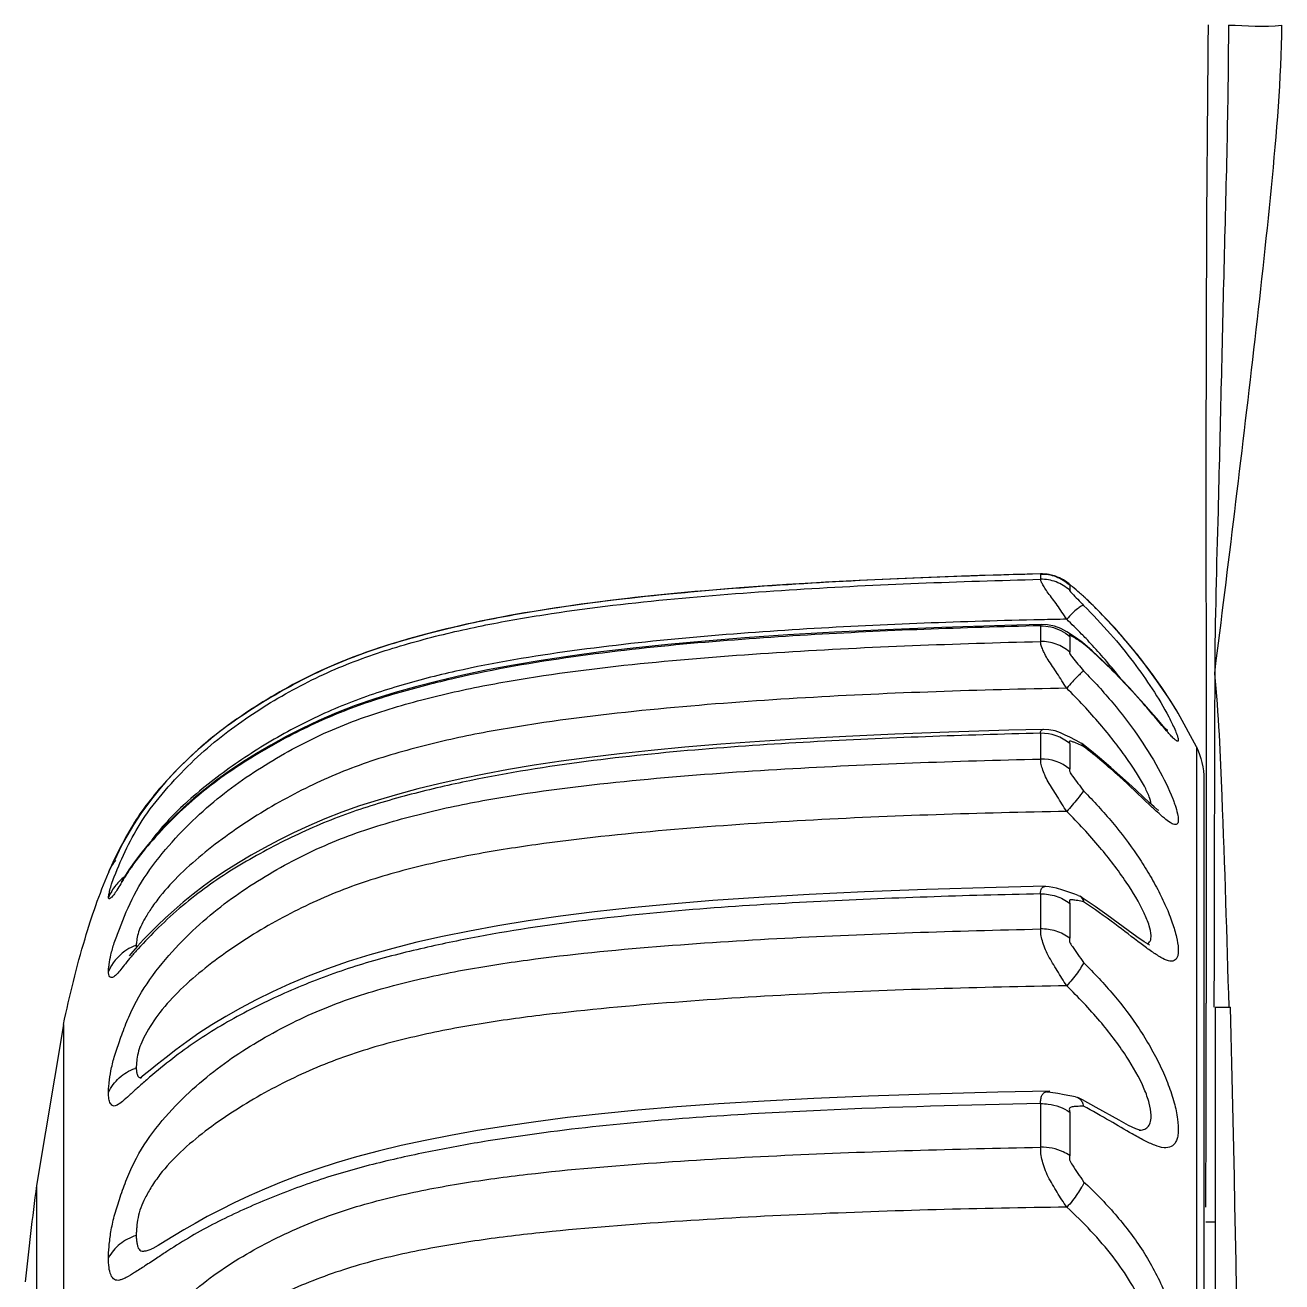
# Model space of a CAD drawing. Header units: millimetres. Extents: x 4086 to 8300, y 123 to 1549.
# Drawn here: x 7586.51 to 7594.63, y 1083.56 to 1091.68 of the extents above; entities that cross this region are included whole.
import ezdxf

# ---------------------------------------------------------------- set-up
doc = ezdxf.new("R2010")
doc.units = ezdxf.units.MM
doc.layers.add('00_COMPONENTS', color=7, linetype='Continuous')

msp = doc.modelspace()

# ---------------------------------------------------------------- linework, layer by layer
at = {"layer": '00_COMPONENTS', "color": 7, "linetype": 'Continuous'}
for p, q in [((7593.0675, 1088.1356), (7592.8901, 1088.1308)), ((7593.0662, 1088.1349), (7593.0665, 1088.1356)), ((7593.0662, 1088.1347), (7593.0662, 1088.1006)), ((7593.2173, 1088.0944), (7593.2091, 1088.0991)), ((7593.2549, 1088.0639), (7593.255, 1088.03)), ((7593.4375, 1087.8999), (7593.3434, 1087.9916)), ((7593.3438, 1087.9912), (7593.3446, 1087.9903)), ((7593.0709, 1087.8089), (7593.0713, 1087.8089)), ((7593.0662, 1087.8003), (7593.0662, 1087.7341)), ((7593.0662, 1087.7341), (7593.0662, 1087.699)), ((7593.2549, 1087.731), (7593.255, 1087.6301)), ((7593.3361, 1087.6942), (7593.308, 1087.7133)), ((7593.3364, 1087.6945), (7593.3384, 1087.6929)), ((7593.3384, 1087.6929), (7593.3446, 1087.6844)), ((7593.3996, 1087.6385), (7593.3384, 1087.6929)), ((7594.1357, 1087.4927), (7594.1363, 1087.018)), ((7593.8941, 1087.3338), (7593.8179, 1087.4458)), ((7593.9561, 1087.2354), (7593.9505, 1087.2447)), ((7594.0733, 1087.0179), (7593.9561, 1087.2354)), ((7593.0662, 1087.1059), (7593.0662, 1086.9399)), ((7593.2559, 1087.08), (7593.2264, 1087.0945)), ((7593.325, 1087.0451), (7593.2559, 1087.08)), ((7593.2549, 1087.04), (7593.255, 1086.8748)), ((7593.3252, 1087.0454), (7593.3313, 1087.0416)), ((7593.3313, 1087.0416), (7593.3446, 1087.0214)), ((7593.3963, 1086.99), (7593.3313, 1087.0416)), ((7594.073, 1087.018), (7594.0735, 1085.0838)), ((7594.1363, 1087.018), (7594.1365, 1086.8093)), ((7594.1216, 1086.8093), (7594.1219, 1084.6226)), ((7594.1218, 1086.8094), (7594.1218, 1085.9019)), ((7594.1365, 1086.8093), (7594.137, 1085.8794)), ((7587.1047, 1086.3286), (7587.0958, 1086.3121)), ((7587.0455, 1086.2058), (7587.0454, 1086.2055)), ((7587.0454, 1086.2055), (7587.0455, 1086.2057)), ((7587.0488, 1086.2131), (7587.0455, 1086.2058)), ((7587.0646, 1086.2492), (7587.0613, 1086.2418)), ((7587.149, 1086.1793), (7587.1267, 1086.1438)), ((7593.1218, 1086.115), (7593.0935, 1086.1166)), ((7593.0662, 1086.0686), (7593.0662, 1085.842)), ((7593.2889, 1086.0661), (7593.211, 1086.0922)), ((7593.3102, 1086.059), (7593.2889, 1086.0661)), ((7593.3103, 1086.059), (7593.3214, 1086.0537)), ((7593.3358, 1086.044), (7593.3214, 1086.0537)), ((7593.4183, 1085.9877), (7593.3358, 1086.044)), ((7593.255, 1086.0076), (7593.255, 1085.7821)), ((7594.137, 1085.8794), (7594.1369, 1085.6112)), ((7594.1369, 1085.5442), (7594.1367, 1085.3623)), ((7594.1369, 1085.6112), (7594.1369, 1085.5442)), ((7594.1363, 1085.0853), (7594.1367, 1085.3623)), ((7594.1953, 1085.338), (7594.1944, 1083.9482)), ((7594.1953, 1085.338), (7594.2926, 1085.338)), ((7586.7549, 1085.2257), (7586.5808, 1084.1853)), ((7586.7549, 1085.2257), (7586.7549, 1083.1601)), ((7594.1218, 1085.2408), (7594.1218, 1071.5972)), ((7594.0735, 1085.0838), (7594.0734, 1083.8606)), ((7594.1359, 1084.7037), (7594.1363, 1085.0853)), ((7593.1313, 1084.7861), (7593.1052, 1084.7884)), ((7593.3372, 1084.7376), (7593.3082, 1084.7532)), ((7593.4267, 1084.6886), (7593.3372, 1084.7376)), ((7593.0662, 1084.714), (7593.0662, 1084.4323)), ((7593.255, 1084.6593), (7593.255, 1084.379)), ((7593.5743, 1084.6061), (7593.4267, 1084.6886)), ((7594.1358, 1084.6225), (7594.1359, 1084.7037)), ((7593.6355, 1084.5734), (7593.5743, 1084.6061)), ((7593.6815, 1084.5516), (7593.6355, 1084.5734)), ((7594.1219, 1084.6226), (7594.1223, 1073.1808)), ((7594.1351, 1084.0448), (7594.1358, 1084.6225)), ((7593.7026, 1084.5417), (7593.7028, 1084.5417)), ((7586.5808, 1084.1853), (7586.5807, 1083.4433)), ((7594.1944, 1083.9482), (7594.1351, 1083.9482)), ((7594.1944, 1083.9482), (7594.1942, 1083.5144)), ((7594.0734, 1083.8606), (7594.0735, 1082.8176)), ((7587.3674, 1083.7224), (7587.3581, 1083.7162))]:
    msp.add_line(p, q, dxfattribs=at)
for points in [[(7593.1505, 1088.124), (7593.1369, 1088.1276), (7593.123, 1088.1306), (7593.1086, 1088.1328), (7593.0939, 1088.1343), (7593.0789, 1088.135), (7593.0666, 1088.1349)], [(7593.2505, 1088.071), (7593.2354, 1088.0828), (7593.2145, 1088.0962), (7593.1857, 1088.1111), (7593.1556, 1088.1225), (7593.1237, 1088.1305), (7593.0888, 1088.1346), (7593.067, 1088.1349)], [(7592.8901, 1088.1308), (7592.5264, 1088.1192), (7592.1971, 1088.1064), (7591.896, 1088.0926), (7591.6188, 1088.0777), (7591.362, 1088.0617), (7591.1228, 1088.0445), (7590.8989, 1088.0263), (7590.6886, 1088.0071), (7590.4903, 1087.9867), (7590.3027, 1087.9653), (7590.1249, 1087.9426), (7589.9559, 1087.9186), (7589.7949, 1087.8934), (7589.6413, 1087.8667), (7589.4945, 1087.8385), (7589.3541, 1087.8087), (7589.2195, 1087.7774), (7589.0905, 1087.7445), (7588.9666, 1087.7103), (7588.8477, 1087.6745), (7588.7336, 1087.6369), (7588.6242, 1087.5972), (7588.5194, 1087.5551), (7588.419, 1087.5106), (7588.3231, 1087.464), (7588.2312, 1087.4159), (7588.143, 1087.3666), (7588.0585, 1087.3164), (7587.9775, 1087.2656), (7587.8997, 1087.2142), (7587.8252, 1087.1619), (7587.7544, 1087.1088), (7587.687, 1087.0547), (7587.6229, 1086.9996), (7587.5618, 1086.9434), (7587.5037, 1086.8863), (7587.4491, 1086.8293), (7587.3978, 1086.7724), (7587.3498, 1086.7158), (7587.3051, 1086.6597), (7587.2638, 1086.6042), (7587.226, 1086.5493), (7587.1918, 1086.4951), (7587.162, 1086.4428), (7587.1362, 1086.3935), (7587.1143, 1086.3489)], [(7592.9113, 1088.1314), (7592.7902, 1088.1279), (7592.6731, 1088.1243), (7592.5598, 1088.1205), (7592.4501, 1088.1166), (7592.3438, 1088.1126), (7592.2405, 1088.1084), (7592.1401, 1088.1042), (7592.0426, 1088.0998), (7591.9476, 1088.0953), (7591.8552, 1088.0907), (7591.7651, 1088.086), (7591.6773, 1088.0812), (7591.5916, 1088.0762), (7591.508, 1088.0712), (7591.4263, 1088.066), (7591.3465, 1088.0607), (7591.2684, 1088.0553), (7591.1921, 1088.0498), (7591.1173, 1088.0442), (7591.0441, 1088.0385), (7590.9725, 1088.0327), (7590.9023, 1088.0268), (7590.8334, 1088.0208), (7590.7659, 1088.0147), (7590.6996, 1088.0084), (7590.6346, 1088.002), (7590.5708, 1087.9955), (7590.5081, 1087.9889), (7590.4466, 1087.9822), (7590.3861, 1087.9753), (7590.3267, 1087.9683), (7590.2683, 1087.9612), (7590.2108, 1087.9539), (7590.1543, 1087.9465), (7590.0987, 1087.939), (7590.0439, 1087.9314), (7589.9901, 1087.9237), (7589.9371, 1087.9158), (7589.8849, 1087.9078), (7589.8335, 1087.8997), (7589.7828, 1087.8914), (7589.7329, 1087.883), (7589.6837, 1087.8745), (7589.6353, 1087.8658), (7589.5875, 1087.8569), (7589.5404, 1087.8479), (7589.494, 1087.8387), (7589.4483, 1087.8293), (7589.4032, 1087.8198), (7589.3587, 1087.8101), (7589.3148, 1087.8002), (7589.2715, 1087.7902), (7589.2288, 1087.78), (7589.1866, 1087.7697), (7589.145, 1087.7591), (7589.104, 1087.7485), (7589.0635, 1087.7376), (7589.0235, 1087.7266), (7588.9841, 1087.7155), (7588.9451, 1087.7042), (7588.9067, 1087.6927), (7588.8688, 1087.6811), (7588.8313, 1087.6693), (7588.7943, 1087.6572), (7588.7579, 1087.645), (7588.7219, 1087.6326), (7588.6864, 1087.62), (7588.6514, 1087.6071), (7588.6168, 1087.594), (7588.5828, 1087.5807), (7588.5492, 1087.5672), (7588.516, 1087.5534), (7588.4833, 1087.5394), (7588.451, 1087.5251), (7588.4192, 1087.5107), (7588.3878, 1087.496), (7588.3569, 1087.4811), (7588.3264, 1087.4661), (7588.2963, 1087.4509), (7588.2666, 1087.4356), (7588.2373, 1087.4201), (7588.2084, 1087.4044), (7588.1798, 1087.3886), (7588.1517, 1087.3727), (7588.1239, 1087.3567), (7588.0966, 1087.3406), (7588.0696, 1087.3244), (7588.0429, 1087.3081), (7588.0167, 1087.2918), (7587.9909, 1087.2754), (7587.9654, 1087.2589), (7587.9403, 1087.2423), (7587.9155, 1087.2257), (7587.8911, 1087.2089), (7587.8669, 1087.192), (7587.8431, 1087.175), (7587.8197, 1087.1579), (7587.7968, 1087.1408), (7587.7741, 1087.1236), (7587.7519, 1087.1063), (7587.73, 1087.089), (7587.7084, 1087.0716), (7587.6872, 1087.054), (7587.6663, 1087.0364), (7587.6457, 1087.0187), (7587.6255, 1087.0009), (7587.6055, 1086.983), (7587.5858, 1086.965), (7587.5663, 1086.9469), (7587.5472, 1086.9287), (7587.5283, 1086.9104), (7587.5097, 1086.8921), (7587.4915, 1086.8738), (7587.4736, 1086.8554), (7587.456, 1086.8371), (7587.4389, 1086.8188), (7587.4221, 1086.8006), (7587.4057, 1086.7824), (7587.3896, 1086.7643), (7587.374, 1086.7462), (7587.3587, 1086.7282), (7587.3438, 1086.7103), (7587.3292, 1086.6923), (7587.315, 1086.6744), (7587.3011, 1086.6565), (7587.2876, 1086.6386), (7587.2744, 1086.6207), (7587.2616, 1086.6027), (7587.2491, 1086.5848), (7587.237, 1086.5668), (7587.2252, 1086.5488), (7587.2139, 1086.5309), (7587.203, 1086.5129), (7587.1926, 1086.4952), (7587.183, 1086.4782)], [(7593.2091, 1088.0991), (7593.1991, 1088.1045), (7593.1878, 1088.11), (7593.1759, 1088.1152), (7593.1635, 1088.1199), (7593.1505, 1088.124)], [(7593.2505, 1088.071), (7593.25, 1088.0714), (7593.2416, 1088.0781), (7593.2329, 1088.0844), (7593.2251, 1088.0895), (7593.2173, 1088.0944)], [(7593.5453, 1087.7862), (7593.4121, 1087.9253), (7593.3432, 1087.992)], [(7593.8179, 1087.4458), (7593.7137, 1087.5863), (7593.5851, 1087.7413), (7593.4375, 1087.8999)], [(7593.0709, 1087.8089), (7592.8359, 1087.8027), (7592.4292, 1087.7894), (7592.0649, 1087.7746), (7591.7349, 1087.7585), (7591.4334, 1087.7409), (7591.1559, 1087.7219), (7590.8989, 1087.7015), (7590.6595, 1087.6797), (7590.4356, 1087.6563), (7590.2253, 1087.6313), (7590.0272, 1087.6047), (7589.84, 1087.5766), (7589.6627, 1087.5467), (7589.4944, 1087.5149), (7589.3344, 1087.4813), (7589.182, 1087.4458), (7589.0368, 1087.4084), (7588.8981, 1087.3694)], [(7593.1566, 1087.7978), (7593.1115, 1087.8072), (7593.0713, 1087.8094)], [(7593.237, 1087.7609), (7593.1966, 1087.7836), (7593.1566, 1087.7978)], [(7593.308, 1087.7133), (7593.2737, 1087.7366), (7593.237, 1087.7609)], [(7593.8489, 1087.4013), (7593.767, 1087.5164), (7593.6652, 1087.647), (7593.5453, 1087.7862)], [(7593.8475, 1087.1648), (7593.8166, 1087.2007), (7593.7798, 1087.2436), (7593.738, 1087.292), (7593.6915, 1087.3444), (7593.6406, 1087.4), (7593.5851, 1087.4586), (7593.526, 1087.5186), (7593.4645, 1087.5783), (7593.3996, 1087.6385)], [(7593.9431, 1087.2569), (7593.908, 1087.3126), (7593.8489, 1087.4013)], [(7588.8981, 1087.3694), (7588.7658, 1087.3282), (7588.6396, 1087.2846), (7588.5195, 1087.2383), (7588.4053, 1087.1892), (7588.2967, 1087.1378), (7588.1932, 1087.0846), (7588.0946, 1087.0301), (7588.0007, 1086.9749), (7587.9111, 1086.919), (7587.8258, 1086.8621), (7587.7453, 1086.8045), (7587.6692, 1086.7458), (7587.5971, 1086.686), (7587.529, 1086.6251), (7587.4651, 1086.5641), (7587.4057, 1086.5038), (7587.3507, 1086.4445), (7587.3001, 1086.3865), (7587.2541, 1086.33), (7587.2129, 1086.2752), (7587.1776, 1086.224), (7587.149, 1086.1793)], [(7593.9555, 1087.2362), (7593.9396, 1087.2625), (7593.8941, 1087.3338)], [(7593.8854, 1087.1231), (7593.8715, 1087.1378), (7593.8475, 1087.1648)], [(7593.0814, 1087.1307), (7592.8613, 1087.1252), (7592.4741, 1087.1135), (7592.1257, 1087.1003), (7591.8088, 1087.086), (7591.5182, 1087.0705), (7591.25, 1087.0537), (7591.0009, 1087.0357), (7590.7684, 1087.0165), (7590.5505, 1086.9959), (7590.3456, 1086.9738), (7590.1522, 1086.9503), (7589.9691, 1086.9255), (7589.7954, 1086.8993), (7589.6303, 1086.8718), (7589.4731, 1086.8427), (7589.3232, 1086.8121), (7589.18, 1086.78), (7589.0431, 1086.7464), (7588.9121, 1086.7114), (7588.7868, 1086.6749), (7588.6669, 1086.6364), (7588.5525, 1086.5959), (7588.4433, 1086.5532), (7588.3393, 1086.5085), (7588.2399, 1086.4624), (7588.145, 1086.4152), (7588.0542, 1086.3672), (7587.9676, 1086.3187), (7587.8846, 1086.2695), (7587.8057, 1086.2197), (7587.731, 1086.1695), (7587.6601, 1086.1186), (7587.5927, 1086.067), (7587.5289, 1086.0149), (7587.469, 1085.9633), (7587.4135, 1085.913), (7587.3622, 1085.8644), (7587.3151, 1085.8178), (7587.2723, 1085.7736), (7587.2339, 1085.7319), (7587.2021, 1085.6956), (7587.1785, 1085.6682)], [(7593.2264, 1087.0945), (7593.1956, 1087.1087), (7593.1613, 1087.1211), (7593.1206, 1087.1288), (7593.0864, 1087.1304), (7593.0808, 1087.1303)], [(7593.8846, 1087.1235), (7593.8865, 1087.122), (7593.8854, 1087.1231)], [(7593.8294, 1086.607), (7593.8306, 1086.6063), (7593.8227, 1086.612), (7593.7996, 1086.631), (7593.7674, 1086.6598), (7593.7282, 1086.696), (7593.6834, 1086.7379), (7593.6336, 1086.7841), (7593.579, 1086.8339), (7593.5207, 1086.8856), (7593.46, 1086.9376), (7593.3963, 1086.99)], [(7587.1143, 1086.3489), (7587.084, 1086.2846), (7587.0784, 1086.2734), (7587.0739, 1086.2652), (7587.0665, 1086.2519), (7587.052, 1086.223), (7587.0478, 1086.2136)], [(7587.0958, 1086.3121), (7587.09, 1086.3012), (7587.0841, 1086.2898), (7587.0785, 1086.2787), (7587.0734, 1086.2683), (7587.0688, 1086.2584), (7587.0646, 1086.2492)], [(7593.0988, 1086.1175), (7592.7795, 1086.1101), (7592.3289, 1086.0965), (7591.9298, 1086.0811), (7591.5715, 1086.0641), (7591.2466, 1086.0454), (7590.9494, 1086.025), (7590.6756, 1086.0028), (7590.4219, 1085.9786), (7590.1855, 1085.9522), (7589.9645, 1085.924), (7589.757, 1085.8941), (7589.5617, 1085.8624), (7589.3775, 1085.8288), (7589.2033, 1085.7932), (7589.0384, 1085.7558), (7588.8819, 1085.7167), (7588.7335, 1085.6754), (7588.5931, 1085.6318), (7588.4604, 1085.5856), (7588.3353, 1085.5371), (7588.2171, 1085.487), (7588.1051, 1085.4356), (7587.9989, 1085.3834), (7587.898, 1085.3303), (7587.8027, 1085.2766), (7587.7134, 1085.2224), (7587.6298, 1085.1681), (7587.5521, 1085.1138), (7587.4812, 1085.0615), (7587.4176, 1085.0125), (7587.3616, 1084.9682), (7587.3143, 1084.9301), (7587.2759, 1084.8989), (7587.2474, 1084.8759)], [(7593.211, 1086.0922), (7593.169, 1086.1052), (7593.1218, 1086.115)], [(7593.6327, 1085.8319), (7593.5676, 1085.8801), (7593.4953, 1085.9331), (7593.4183, 1085.9877)], [(7593.7348, 1085.7593), (7593.6892, 1085.7907), (7593.6327, 1085.8319)], [(7593.7675, 1085.7392), (7593.7702, 1085.7384), (7593.765, 1085.7412), (7593.7348, 1085.7593)], [(7593.1253, 1084.7944), (7592.7904, 1084.7876), (7592.3476, 1084.7757), (7591.9546, 1084.7623), (7591.6013, 1084.7474), (7591.2806, 1084.7309), (7590.9868, 1084.713), (7590.716, 1084.6936), (7590.4648, 1084.6721), (7590.2306, 1084.6487), (7590.0115, 1084.6236), (7589.8057, 1084.5972), (7589.6119, 1084.5693), (7589.4289, 1084.5399), (7589.2559, 1084.509), (7589.0919, 1084.4766), (7588.9363, 1084.4427), (7588.7886, 1084.4074), (7588.6485, 1084.3704), (7588.516, 1084.3315), (7588.3909, 1084.2909), (7588.2726, 1084.249), (7588.1606, 1084.206), (7588.0544, 1084.1624), (7587.9536, 1084.1181), (7587.858, 1084.0734), (7587.7682, 1084.0288), (7587.6841, 1083.9843), (7587.6055, 1083.9404), (7587.5334, 1083.898), (7587.4125, 1083.8251)], [(7593.2915, 1084.7588), (7593.2566, 1084.7647), (7593.2199, 1084.7712), (7593.1781, 1084.7788), (7593.1313, 1084.7861)], [(7593.7098, 1084.5415), (7593.7079, 1084.5419), (7593.6815, 1084.5516)], [(7587.3317, 1083.7789), (7587.3204, 1083.7734), (7587.3218, 1083.774)], [(7587.4125, 1083.8251), (7587.3661, 1083.7978), (7587.3317, 1083.7789)]]:
    msp.add_lwpolyline(points, dxfattribs=at)
for centre, radius, start, end in [((7590.4183, 1084.898), 4.2574, 45.0474, 46.58541), ((7591.0293, 1085.5096), 3.3929, 42.43852, 45.05269), ((7594.3111, 1032.0932), 55.7598, 91.10562, 91.27478), ((7590.9149, 1085.405), 3.548, 41.7216, 42.43888), ((7590.77, 1085.2753), 3.7424, 39.55597, 41.72727), ((7589.8884, 1082.4479), 6.2743, 56.57582, 56.94656), ((7590.5132, 1084.4522), 4.297, 47.08854, 48.78214), ((7590.7998, 1085.2751), 3.5386, 42.6605, 43.64736), ((7590.4395, 1084.9491), 4.0244, 38.62903, 42.59762), ((7590.8752, 1085.3623), 3.6059, 38.87149, 39.55492), ((7590.9681, 1085.4364), 3.487, 36.97028, 38.88136), ((7591.0699, 1085.5135), 3.3593, 36.33097, 36.96422), ((7590.747, 1085.2787), 3.7585, 34.53928, 36.29746), ((8610.2752, 1083.9475), 1016.0896, 179.8000907, 179.9215875), ((7590.5893, 1085.1695), 3.9503, 34.33467, 34.54722), ((7590.6042, 1085.1793), 3.9326, 33.12493, 34.33959), ((7593.0729, 1086.8218), 0.2841, 50.15829, 91.36101), ((7593.0731, 1086.6537), 0.2863, 50.5563, 91.38363), ((7587.3811, 1086.0636), 0.3645, 155.79748, 157.09372), ((7588.3336, 1085.4491), 1.3888, 145.1897, 145.31876), ((7588.7591, 1084.341), 2.0503, 137.95985, 139.86759), ((7587.3152, 1084.6645), 0.2939, 107.99693, 109.69155), ((7587.2496, 1084.931), 0.0489, 279.30847, 282.32535), ((7593.702, 1084.6679), 0.1263, 270.31166, 272.51083), ((7610.5221, 1081.042), 24.1468, 172.52028, 174.0078), ((7592.6364, 1075.7343), 9.5693, 122.96501, 123.40922)]:
    msp.add_arc(centre, radius, start, end, dxfattribs=at)
for points in [[(7594.149, 1091.6825), (7594.133, 1090.286), (7594.134, 1088.8893), (7594.1357, 1087.4927)], [(7594.2798, 1091.6807), (7594.3949, 1091.6805), (7594.5114, 1091.6625), (7594.6252, 1091.6799)], [(7593.0661, 1087.8003), (7593.0885, 1087.8008), (7593.111, 1087.7985), (7593.1328, 1087.7936)], [(7593.1328, 1087.7936), (7593.1774, 1087.7836), (7593.2205, 1087.7612), (7593.2549, 1087.7311)], [(7594.073, 1087.018), (7594.1048, 1086.954), (7594.1216, 1086.8807), (7594.1216, 1086.8093)], [(7587.0487, 1086.2131), (7587.0602, 1086.2387), (7587.0748, 1086.2631), (7587.0921, 1086.2853)], [(7587.0929, 1086.1248), (7587.0736, 1086.1007), (7587.0576, 1086.0735), (7587.0454, 1086.0451)], [(7587.1469, 1086.178), (7587.1269, 1086.1626), (7587.1087, 1086.1446), (7587.0929, 1086.1248)], [(7593.3214, 1086.0537), (7593.3243, 1086.0517), (7593.327, 1086.0495), (7593.3293, 1086.0469)], [(7587.1506, 1085.6986), (7587.1051, 1085.666), (7587.0681, 1085.619), (7587.0454, 1085.5679)], [(7593.2915, 1084.7589), (7593.2973, 1084.7579), (7593.303, 1084.756), (7593.3082, 1084.7532)], [(7593.3082, 1084.7532), (7593.3166, 1084.7487), (7593.3239, 1084.7418), (7593.3293, 1084.7341)]]:
    msp.add_open_spline(points, degree=3, dxfattribs=at)
for points, knots in [([(7594.2798, 1091.6807), (7594.279, 1091.1571), (7594.2482, 1090.1101), (7594.2195, 1088.7142), (7594.1927, 1087.8418), (7594.1914, 1087.4927)], [0, 0, 0, 0, 0.374999, 0.750004, 1, 1, 1, 1]), ([(7594.1914, 1087.4927), (7594.2786, 1088.1895), (7594.407, 1089.235), (7594.563, 1090.6295), (7594.621, 1091.3294), (7594.6251, 1091.6799)], [0, 0, 0, 0, 0.500366, 0.75027, 1, 1, 1, 1]), ([(7593.0661, 1088.1349), (7592.5223, 1088.1211), (7591.7048, 1088.0907), (7590.614, 1088.0051), (7589.9286, 1087.9208), (7589.379, 1087.8177), (7588.963, 1087.714), (7588.5442, 1087.5766), (7588.209, 1087.4089), (7587.9505, 1087.2502), (7587.6943, 1087.0711), (7587.3511, 1086.7558), (7587.1376, 1086.4225), (7587.0479, 1086.2137)], [0, 0, 0, 0, 0.245789, 0.369426, 0.494229, 0.557553, 0.621908, 0.687859, 0.756246, 0.790621, 0.82487, 0.89733, 1, 1, 1, 1]), ([(7593.0661, 1088.1347), (7593.1001, 1088.1356), (7593.1695, 1088.1238), (7593.2293, 1088.0869), (7593.2549, 1088.0639)], [0, 0, 0, 0, 0.495976, 1, 1, 1, 1]), ([(7587.0828, 1086.179), (7587.1334, 1086.3045), (7587.2241, 1086.5037), (7587.4083, 1086.7393), (7587.5731, 1086.9132), (7587.7475, 1087.067), (7587.9283, 1087.2007), (7588.1156, 1087.3202), (7588.3088, 1087.4277), (7588.5066, 1087.5212), (7588.7716, 1087.6243), (7589.1055, 1087.7235), (7589.5067, 1087.8141), (7590.0372, 1087.9036), (7590.6985, 1087.9799), (7591.7516, 1088.0581), (7592.5409, 1088.0873), (7593.0662, 1088.1006)], [0, 0, 0, 0, 0.061245, 0.098132, 0.1349, 0.169676, 0.203223, 0.236678, 0.270196, 0.303289, 0.335671, 0.398888, 0.460785, 0.521837, 0.642455, 0.762066, 1, 1, 1, 1]), ([(7593.2549, 1088.03), (7593.2293, 1088.053), (7593.1695, 1088.0898), (7593.1001, 1088.1015), (7593.0662, 1088.1006)], [0, 0, 0, 0, 0.503885, 1, 1, 1, 1]), ([(7593.2352, 1087.8426), (7593.215, 1087.8731), (7593.1856, 1087.9178), (7593.1455, 1087.9739), (7593.117, 1088.0095), (7593.0943, 1088.0414), (7593.081, 1088.0657), (7593.0727, 1088.0811), (7593.068, 1088.0905), (7593.0685, 1088.098), (7593.0662, 1088.1006)], [0, 0, 0, 0, 0.354765, 0.518024, 0.668131, 0.796821, 0.897366, 0.936298, 0.965955, 1, 1, 1, 1]), ([(7593.2723, 1088.0523), (7593.2666, 1088.0571), (7593.263, 1088.0613), (7593.2504, 1088.0695), (7593.2541, 1088.0651), (7593.2551, 1088.0637)], [0, 0, 0, 0, 0.730403, 0.832039, 1, 1, 1, 1]), ([(7593.3439, 1087.9909), (7593.3355, 1087.9981), (7593.3117, 1088.0186), (7593.2879, 1088.0391), (7593.2723, 1088.0523)], [0, 0, 0, 0, 0.351206, 1, 1, 1, 1]), ([(7593.255, 1088.03), (7593.2542, 1088.0301), (7593.2509, 1088.0309), (7593.2618, 1088.0171), (7593.2848, 1087.9948), (7593.3201, 1087.9567), (7593.3443, 1087.9315)], [0, 0, 0, 0, 0.017949, 0.049153, 0.238262, 1, 1, 1, 1]), ([(7593.3445, 1087.9314), (7593.3396, 1087.933), (7593.3241, 1087.9249), (7593.3012, 1087.9083), (7593.2694, 1087.879), (7593.2471, 1087.8557), (7593.2352, 1087.8426)], [0, 0, 0, 0, 0.106946, 0.319678, 0.627375, 1, 1, 1, 1]), ([(7593.3444, 1087.9314), (7593.4043, 1087.8718), (7593.5165, 1087.7538), (7593.7074, 1087.5188), (7593.8288, 1087.336), (7593.8942, 1087.2122)], [0, 0, 0, 0, 0.279247, 0.537291, 1, 1, 1, 1]), ([(7593.0706, 1087.8392), (7592.5658, 1087.828), (7591.8079, 1087.801), (7590.798, 1087.7275), (7590.0404, 1087.645), (7589.4114, 1087.5414), (7588.916, 1087.4148), (7588.5495, 1087.2901), (7588.1967, 1087.1208), (7587.8631, 1086.9146), (7587.5658, 1086.6847), (7587.3935, 1086.5095), (7587.3264, 1086.4174)], [0, 0, 0, 0, 0.248873, 0.373711, 0.499049, 0.624434, 0.687466, 0.750915, 0.814919, 0.879942, 0.943825, 1, 1, 1, 1]), ([(7593.0662, 1087.8004), (7593.0662, 1087.8017), (7593.0662, 1087.8049), (7593.0688, 1087.8089), (7593.0709, 1087.8089)], [0, 0, 0, 0, 0.361828, 1, 1, 1, 1]), ([(7593.3603, 1087.7175), (7593.3508, 1087.7275), (7593.3098, 1087.7699), (7593.2678, 1087.8113), (7593.2352, 1087.8426)], [0, 0, 0, 0, 0.234126, 1, 1, 1, 1]), ([(7593.0661, 1087.8004), (7592.5642, 1087.7881), (7591.81, 1087.761), (7590.8038, 1087.6896), (7590.0435, 1087.6068), (7589.4079, 1087.497), (7588.8994, 1087.3664), (7588.514, 1087.2379), (7588.2046, 1087.0874), (7587.9653, 1086.9479), (7587.7909, 1086.834), (7587.6224, 1086.7053), (7587.4628, 1086.5596), (7587.3178, 1086.4048), (7587.231, 1086.296), (7587.1934, 1086.2419)], [0, 0, 0, 0, 0.239994, 0.360594, 0.482061, 0.60544, 0.668448, 0.732883, 0.799239, 0.832411, 0.865288, 0.898717, 0.933614, 0.968487, 1, 1, 1, 1]), ([(7593.3105, 1087.7068), (7593.3001, 1087.7135), (7593.2845, 1087.724), (7593.2652, 1087.7348), (7593.2574, 1087.7401), (7593.2518, 1087.7407), (7593.2529, 1087.7352), (7593.2543, 1087.7329), (7593.255, 1087.731)], [0, 0, 0, 0, 0.48595, 0.741867, 0.844913, 0.874659, 0.92007, 1, 1, 1, 1]), ([(7587.0454, 1085.5678), (7587.0449, 1085.5745), (7587.0471, 1085.5896), (7587.0511, 1085.6255), (7587.0615, 1085.6805), (7587.0833, 1085.757), (7587.1329, 1085.8858), (7587.2065, 1086.0703), (7587.3483, 1086.282), (7587.5167, 1086.4749), (7587.6975, 1086.6447), (7587.8859, 1086.7905), (7588.1453, 1086.9601), (7588.483, 1087.1376), (7588.9068, 1087.2835), (7589.3291, 1087.3887), (7589.8865, 1087.4902), (7590.5813, 1087.572), (7591.6867, 1087.6552), (7592.515, 1087.6853), (7593.0662, 1087.699)], [0, 0, 0, 0, 0.002969, 0.006595, 0.015846, 0.02745, 0.0414, 0.076267, 0.114179, 0.152256, 0.188323, 0.2226, 0.256487, 0.324014, 0.389049, 0.452302, 0.514487, 0.637086, 0.758523, 1, 1, 1, 1]), ([(7593.2549, 1087.6303), (7593.2291, 1087.6528), (7593.1691, 1087.6885), (7593.1001, 1087.6998), (7593.0662, 1087.699)], [0, 0, 0, 0, 0.502267, 1, 1, 1, 1]), ([(7593.2352, 1087.3969), (7593.2146, 1087.4287), (7593.1849, 1087.476), (7593.1452, 1087.5369), (7593.1165, 1087.5775), (7593.0936, 1087.6157), (7593.0793, 1087.6499), (7593.0677, 1087.6765), (7593.0682, 1087.6929), (7593.0662, 1087.699)], [0, 0, 0, 0, 0.326097, 0.480357, 0.625176, 0.75438, 0.862376, 0.94504, 1, 1, 1, 1]), ([(7593.2549, 1087.6302), (7593.254, 1087.6292), (7593.2509, 1087.6263), (7593.259, 1087.612), (7593.2881, 1087.5761), (7593.3203, 1087.5376), (7593.3447, 1087.5089)], [0, 0, 0, 0, 0.025343, 0.073598, 0.268025, 1, 1, 1, 1]), ([(7593.8117, 1087.2026), (7593.7853, 1087.2338), (7593.6675, 1087.3719), (7593.5418, 1087.5036), (7593.4388, 1087.5994)], [0, 0, 0, 0, 0.225107, 1, 1, 1, 1]), ([(7593.3444, 1087.5091), (7593.339, 1087.5057), (7593.3258, 1087.4932), (7593.3016, 1087.4695), (7593.2703, 1087.4359), (7593.2473, 1087.4106), (7593.2352, 1087.3969)], [0, 0, 0, 0, 0.122684, 0.345919, 0.649133, 1, 1, 1, 1]), ([(7593.3445, 1087.509), (7593.41, 1087.4424), (7593.5321, 1087.3091), (7593.6943, 1087.0985), (7593.8242, 1086.8912), (7593.8945, 1086.7501), (7593.9206, 1086.6826)], [0, 0, 0, 0, 0.276341, 0.534903, 0.785746, 1, 1, 1, 1]), ([(7594.284, 1085.3381), (7594.272, 1085.7931), (7594.2478, 1086.5114), (7594.2185, 1087.2304), (7594.1914, 1087.4927)], [0, 0, 0, 0, 0.63318, 1, 1, 1, 1]), ([(7593.2352, 1087.3969), (7592.9538, 1087.3915), (7592.391, 1087.3771), (7591.5465, 1087.3389), (7590.7013, 1087.2779), (7589.9978, 1087.2002), (7589.438, 1087.1087), (7589.0215, 1087.0149), (7588.6103, 1086.8886), (7588.2145, 1086.7073), (7587.9035, 1086.5161), (7587.671, 1086.3414), (7587.5129, 1086.2032), (7587.3982, 1086.0811), (7587.3259, 1085.9822), (7587.2852, 1085.9172), (7587.2538, 1085.862), (7587.2364, 1085.8132), (7587.2288, 1085.7767), (7587.2259, 1085.752), (7587.2241, 1085.7416), (7587.2244, 1085.737)], [0, 0, 0, 0, 0.129407, 0.258846, 0.388714, 0.51901, 0.584134, 0.649445, 0.715207, 0.781546, 0.849055, 0.882636, 0.915211, 0.945509, 0.959422, 0.971481, 0.980766, 0.988553, 0.99519, 0.997856, 1, 1, 1, 1]), ([(7593.7804, 1086.6481), (7593.7797, 1086.6645), (7593.7665, 1086.7049), (7593.7344, 1086.7721), (7593.6839, 1086.8563), (7593.6182, 1086.9532), (7593.5393, 1087.0586), (7593.4148, 1087.2115), (7593.31, 1087.3231), (7593.2352, 1087.3969)], [0, 0, 0, 0, 0.052615, 0.133602, 0.240049, 0.367093, 0.509592, 0.662576, 1, 1, 1, 1]), ([(7593.9505, 1087.2447), (7593.9478, 1087.2491), (7593.9305, 1087.2773), (7593.9128, 1087.3051), (7593.8976, 1087.3283)], [0, 0, 0, 0, 0.158082, 1, 1, 1, 1]), ([(7593.9106, 1087.0881), (7593.9038, 1087.0954), (7593.8701, 1087.1329), (7593.8378, 1087.1717), (7593.8117, 1087.2026)], [0, 0, 0, 0, 0.198296, 1, 1, 1, 1]), ([(7593.8942, 1087.2122), (7593.9028, 1087.196), (7593.9179, 1087.1662), (7593.9367, 1087.1252), (7593.9491, 1087.0932), (7593.9554, 1087.0722), (7593.9563, 1087.061), (7593.9552, 1087.0557), (7593.9505, 1087.0542), (7593.9454, 1087.0566), (7593.9389, 1087.0609), (7593.9267, 1087.0713), (7593.9174, 1087.0809), (7593.9106, 1087.0881)], [0, 0, 0, 0, 0.242939, 0.444054, 0.598052, 0.700123, 0.730932, 0.749995, 0.765244, 0.788046, 0.822497, 0.869361, 1, 1, 1, 1]), ([(7593.0661, 1087.106), (7592.8185, 1087.1003), (7592.3227, 1087.0856), (7591.5782, 1087.0524), (7590.8315, 1087.0023), (7590.0809, 1086.9241), (7589.4535, 1086.822), (7588.9514, 1086.7024), (7588.571, 1086.5877), (7588.2627, 1086.455), (7588.0239, 1086.3302), (7587.85, 1086.2295), (7587.6818, 1086.1181), (7587.5207, 1085.9921), (7587.3718, 1085.8564), (7587.279, 1085.7612), (7587.2364, 1085.714)], [0, 0, 0, 0, 0.120889, 0.242027, 0.363614, 0.486022, 0.610181, 0.673414, 0.737813, 0.803776, 0.836781, 0.869281, 0.901777, 0.935158, 0.968974, 1, 1, 1, 1]), ([(7593.0662, 1087.106), (7593.0663, 1087.1121), (7593.0657, 1087.1239), (7593.0764, 1087.1304), (7593.0808, 1087.1307)], [0, 0, 0, 0, 0.584141, 1, 1, 1, 1]), ([(7593.2869, 1087.0459), (7593.2805, 1087.0485), (7593.2707, 1087.0521), (7593.26, 1087.0556), (7593.2539, 1087.0558), (7593.2516, 1087.0521), (7593.2531, 1087.0467), (7593.2543, 1087.0425), (7593.2549, 1087.04)], [0, 0, 0, 0, 0.410328, 0.611202, 0.688886, 0.735115, 0.846163, 1, 1, 1, 1]), ([(7593.3446, 1087.0214), (7593.3386, 1087.024), (7593.3194, 1087.0324), (7593.3002, 1087.0406), (7593.2869, 1087.0459)], [0, 0, 0, 0, 0.316055, 1, 1, 1, 1]), ([(7593.7689, 1086.6458), (7593.7056, 1086.7061), (7593.5693, 1086.837), (7593.4245, 1086.9586), (7593.3446, 1087.0214)], [0, 0, 0, 0, 0.462312, 1, 1, 1, 1]), ([(7587.0454, 1084.7857), (7587.045, 1084.7953), (7587.047, 1084.8159), (7587.0509, 1084.8624), (7587.061, 1084.9298), (7587.0827, 1085.0195), (7587.1174, 1085.12), (7587.1579, 1085.2317), (7587.2272, 1085.3887), (7587.3471, 1085.572), (7587.5166, 1085.7646), (7587.754, 1085.9839), (7588.0766, 1086.2045), (7588.4837, 1086.4111), (7588.9074, 1086.5505), (7589.3295, 1086.6499), (7589.887, 1086.7448), (7590.5817, 1086.8204), (7591.687, 1086.8983), (7592.5151, 1086.9268), (7593.0662, 1086.9399)], [0, 0, 0, 0, 0.004171, 0.00895, 0.020321, 0.033697, 0.048996, 0.066537, 0.085327, 0.123442, 0.161112, 0.196625, 0.263644, 0.330178, 0.394394, 0.456949, 0.518516, 0.64002, 0.760451, 1, 1, 1, 1]), ([(7593.2352, 1086.601), (7593.2143, 1086.6334), (7593.1843, 1086.6822), (7593.145, 1086.7464), (7593.1161, 1086.7911), (7593.0932, 1086.8346), (7593.0786, 1086.8752), (7593.0675, 1086.9095), (7593.068, 1086.9309), (7593.0662, 1086.9399)], [0, 0, 0, 0, 0.30244, 0.44938, 0.590097, 0.719888, 0.834019, 0.928274, 1, 1, 1, 1]), ([(7593.255, 1086.8748), (7593.2541, 1086.8727), (7593.2511, 1086.8674), (7593.2569, 1086.8503), (7593.289, 1086.8071), (7593.3199, 1086.7657), (7593.3444, 1086.7339)], [0, 0, 0, 0, 0.039975, 0.10077, 0.295105, 1, 1, 1, 1]), ([(7593.3444, 1086.7339), (7593.3328, 1086.7156), (7593.2957, 1086.6715), (7593.2588, 1086.6277), (7593.2352, 1086.601)], [0, 0, 0, 0, 0.378707, 1, 1, 1, 1]), ([(7593.3445, 1086.7339), (7593.4094, 1086.668), (7593.5309, 1086.5354), (7593.6664, 1086.3573), (7593.7605, 1086.211), (7593.8232, 1086.0996), (7593.8763, 1085.9902), (7593.9174, 1085.8873), (7593.9444, 1085.7963), (7593.9563, 1085.73), (7593.9562, 1085.6875), (7593.952, 1085.6646), (7593.9434, 1085.6473), (7593.9242, 1085.6322), (7593.8859, 1085.6356), (7593.8386, 1085.6601), (7593.78, 1085.6983), (7593.7384, 1085.7292), (7593.716, 1085.7461)], [0, 0, 0, 0, 0.180428, 0.350639, 0.435862, 0.519816, 0.599866, 0.672935, 0.735795, 0.784978, 0.803599, 0.818387, 0.830193, 0.840506, 0.863965, 0.898868, 0.945136, 1, 1, 1, 1]), ([(7593.9206, 1086.6826), (7593.922, 1086.6792), (7593.927, 1086.6659), (7593.9318, 1086.6526), (7593.9351, 1086.6427)], [0, 0, 0, 0, 0.261083, 1, 1, 1, 1]), ([(7593.2352, 1086.601), (7592.9538, 1086.5959), (7592.3911, 1086.5825), (7591.5466, 1086.5462), (7590.7015, 1086.489), (7589.9981, 1086.4171), (7589.4382, 1086.3321), (7589.0218, 1086.2439), (7588.6107, 1086.1239), (7588.2149, 1085.9491), (7587.9035, 1085.7637), (7587.6708, 1085.5927), (7587.5121, 1085.4559), (7587.3786, 1085.3123), (7587.2985, 1085.1886), (7587.253, 1085.0992), (7587.2359, 1085.0419), (7587.2287, 1084.997), (7587.2258, 1084.965), (7587.2241, 1084.9507), (7587.2244, 1084.9441)], [0, 0, 0, 0, 0.128832, 0.257688, 0.386941, 0.516544, 0.581264, 0.646104, 0.711299, 0.77694, 0.843615, 0.876785, 0.90906, 0.939425, 0.966176, 0.976239, 0.98523, 0.993444, 0.996975, 1, 1, 1, 1]), ([(7593.7804, 1085.7998), (7593.7797, 1085.8211), (7593.7678, 1085.8709), (7593.7191, 1085.9892), (7593.6137, 1086.1608), (7593.4463, 1086.3811), (7593.3102, 1086.527), (7593.2352, 1086.601)], [0, 0, 0, 0, 0.065282, 0.154369, 0.391068, 0.677822, 1, 1, 1, 1]), ([(7593.9313, 1086.5173), (7593.9213, 1086.5191), (7593.8982, 1086.5318), (7593.8622, 1086.5597), (7593.8179, 1086.5993), (7593.7861, 1086.6295), (7593.7689, 1086.6458)], [0, 0, 0, 0, 0.146446, 0.368952, 0.658427, 1, 1, 1, 1]), ([(7593.9351, 1086.6427), (7593.9414, 1086.6239), (7593.9508, 1086.5911), (7593.9577, 1086.5514), (7593.9544, 1086.524), (7593.9413, 1086.5162), (7593.9347, 1086.5167), (7593.9313, 1086.5173)], [0, 0, 0, 0, 0.414266, 0.702756, 0.866915, 0.928241, 1, 1, 1, 1]), ([(7586.7549, 1085.2257), (7586.7945, 1085.4117), (7586.8754, 1085.7434), (7586.9867, 1086.0666), (7587.0454, 1086.2055)], [0, 0, 0, 0, 0.557786, 1, 1, 1, 1]), ([(7587.1916, 1086.2393), (7587.179, 1086.2211), (7587.1561, 1086.1863), (7587.1261, 1086.137), (7587.1014, 1086.0961), (7587.0826, 1086.0651), (7587.0667, 1086.0466), (7587.0562, 1086.037), (7587.0453, 1086.0368), (7587.0456, 1086.0427), (7587.0454, 1086.0452)], [0, 0, 0, 0, 0.256021, 0.480864, 0.667331, 0.808134, 0.898873, 0.948299, 0.971892, 1, 1, 1, 1]), ([(7587.0454, 1086.0451), (7587.0451, 1086.0479), (7587.0465, 1086.0541), (7587.0492, 1086.07), (7587.0551, 1086.0964), (7587.0661, 1086.135), (7587.0766, 1086.1634), (7587.0828, 1086.179)], [0, 0, 0, 0, 0.058679, 0.135385, 0.349238, 0.638887, 1, 1, 1, 1]), ([(7593.0662, 1086.0687), (7593.0663, 1086.0753), (7593.0669, 1086.0871), (7593.071, 1086.1031), (7593.0808, 1086.1139), (7593.0894, 1086.1166), (7593.0938, 1086.1172)], [0, 0, 0, 0, 0.322617, 0.574866, 0.786211, 1, 1, 1, 1]), ([(7593.0661, 1086.0687), (7592.822, 1086.0635), (7592.3334, 1086.0503), (7591.5996, 1086.02), (7590.8638, 1085.9746), (7590.1245, 1085.9034), (7589.5066, 1085.8112), (7589.0118, 1085.7053), (7588.6374, 1085.6063), (7588.2708, 1085.4714), (7587.9193, 1085.3052), (7587.5876, 1085.1103), (7587.3895, 1084.9508), (7587.2936, 1084.8684)], [0, 0, 0, 0, 0.121963, 0.244164, 0.366782, 0.490157, 0.615082, 0.678513, 0.742858, 0.80834, 0.873306, 0.936878, 1, 1, 1, 1]), ([(7593.0661, 1086.0686), (7593.1, 1086.0693), (7593.1678, 1086.0596), (7593.2286, 1086.028), (7593.2549, 1086.0076)], [0, 0, 0, 0, 0.504088, 1, 1, 1, 1]), ([(7593.2716, 1086.0304), (7593.2656, 1086.031), (7593.2531, 1086.0332), (7593.2521, 1086.0228), (7593.2524, 1086.0201)], [0, 0, 0, 0, 0.693714, 1, 1, 1, 1]), ([(7593.287, 1086.0285), (7593.2855, 1086.0287), (7593.2804, 1086.0295), (7593.2752, 1086.0301), (7593.2716, 1086.0304)], [0, 0, 0, 0, 0.290732, 1, 1, 1, 1]), ([(7593.3447, 1086.0175), (7593.3386, 1086.0188), (7593.3194, 1086.0228), (7593.3002, 1086.0265), (7593.287, 1086.0285)], [0, 0, 0, 0, 0.315612, 1, 1, 1, 1]), ([(7593.3293, 1086.0469), (7593.3311, 1086.0451), (7593.3381, 1086.0364), (7593.3425, 1086.0258), (7593.3446, 1086.0175)], [0, 0, 0, 0, 0.232536, 1, 1, 1, 1]), ([(7593.2524, 1086.0201), (7593.2525, 1086.0192), (7593.2532, 1086.015), (7593.2543, 1086.0109), (7593.2549, 1086.0076)], [0, 0, 0, 0, 0.214363, 1, 1, 1, 1]), ([(7593.716, 1085.7461), (7593.6593, 1085.7887), (7593.5382, 1085.8828), (7593.413, 1085.9714), (7593.3447, 1086.0175)], [0, 0, 0, 0, 0.462318, 1, 1, 1, 1]), ([(7587.0454, 1083.7178), (7587.045, 1083.7299), (7587.0469, 1083.7556), (7587.0508, 1083.8116), (7587.0606, 1083.8895), (7587.0821, 1083.9901), (7587.1168, 1084.0988), (7587.1574, 1084.2156), (7587.2263, 1084.3748), (7587.346, 1084.557), (7587.5164, 1084.7445), (7587.6978, 1084.9049), (7587.8864, 1085.0408), (7588.1462, 1085.1973), (7588.4847, 1085.3591), (7588.9079, 1085.4883), (7589.3298, 1085.5794), (7589.8874, 1085.6653), (7590.582, 1085.7329), (7591.6872, 1085.8036), (7592.5151, 1085.8298), (7593.0662, 1085.842)], [0, 0, 0, 0, 0.005274, 0.011097, 0.024342, 0.039225, 0.055592, 0.073742, 0.092755, 0.130578, 0.167493, 0.202229, 0.235268, 0.268008, 0.333555, 0.397108, 0.459187, 0.520385, 0.641324, 0.761291, 1, 1, 1, 1]), ([(7593.2549, 1085.7821), (7593.2285, 1085.8021), (7593.1676, 1085.8332), (7593.1, 1085.8427), (7593.0662, 1085.842)], [0, 0, 0, 0, 0.495056, 1, 1, 1, 1]), ([(7593.2352, 1085.4747), (7593.2139, 1085.5069), (7593.1837, 1085.5561), (7593.1447, 1085.6219), (7593.1157, 1085.6695), (7593.0928, 1085.7173), (7593.0782, 1085.7633), (7593.0674, 1085.8043), (7593.068, 1085.8304), (7593.0662, 1085.842)], [0, 0, 0, 0, 0.282462, 0.4233, 0.56074, 0.691119, 0.810391, 0.914334, 1, 1, 1, 1]), ([(7593.2549, 1085.7821), (7593.2541, 1085.7789), (7593.2512, 1085.7716), (7593.2559, 1085.7516), (7593.2887, 1085.703), (7593.3198, 1085.659), (7593.3444, 1085.625)], [0, 0, 0, 0, 0.052785, 0.124124, 0.319847, 1, 1, 1, 1]), ([(7593.7551, 1085.7457), (7593.7636, 1085.7489), (7593.7799, 1085.7657), (7593.7808, 1085.7878), (7593.7804, 1085.7998)], [0, 0, 0, 0, 0.431227, 1, 1, 1, 1]), ([(7587.2244, 1085.737), (7587.218, 1085.7347), (7587.1921, 1085.7247), (7587.1676, 1085.7108), (7587.1506, 1085.6986)], [0, 0, 0, 0, 0.244868, 1, 1, 1, 1]), ([(7587.2244, 1085.737), (7587.2242, 1085.7357), (7587.2242, 1085.7315), (7587.2258, 1085.7276), (7587.2266, 1085.7248)], [0, 0, 0, 0, 0.311544, 1, 1, 1, 1]), ([(7587.1916, 1085.6625), (7587.1792, 1085.6478), (7587.1567, 1085.6201), (7587.1269, 1085.5822), (7587.1022, 1085.5529), (7587.0836, 1085.5337), (7587.0651, 1085.525), (7587.0512, 1085.5337), (7587.0458, 1085.5493), (7587.0457, 1085.5611), (7587.0454, 1085.5678)], [0, 0, 0, 0, 0.24505, 0.452295, 0.615377, 0.729204, 0.797671, 0.850601, 0.914836, 1, 1, 1, 1]), ([(7593.3444, 1085.625), (7593.3405, 1085.6152), (7593.3278, 1085.5929), (7593.2928, 1085.5417), (7593.2598, 1085.5019), (7593.2352, 1085.4748)], [0, 0, 0, 0, 0.170564, 0.410314, 1, 1, 1, 1]), ([(7593.3444, 1085.625), (7593.4123, 1085.558), (7593.5399, 1085.4216), (7593.6807, 1085.2359), (7593.7769, 1085.0801), (7593.8402, 1084.9596), (7593.8924, 1084.8394), (7593.9303, 1084.7245), (7593.9524, 1084.6218), (7593.9582, 1084.5461), (7593.9518, 1084.4974), (7593.9429, 1084.4701), (7593.9293, 1084.4491), (7593.9041, 1084.4297), (7593.8582, 1084.4266), (7593.7997, 1084.4452), (7593.732, 1084.4771), (7593.6845, 1084.5035), (7593.6592, 1084.5179)], [0, 0, 0, 0, 0.172377, 0.336717, 0.419975, 0.502754, 0.582476, 0.656359, 0.720844, 0.772111, 0.792255, 0.809185, 0.823664, 0.836873, 0.865054, 0.901841, 0.947463, 1, 1, 1, 1]), ([(7593.2352, 1085.4747), (7592.9538, 1085.47), (7592.3911, 1085.4578), (7591.5467, 1085.4245), (7590.7018, 1085.3723), (7589.9985, 1085.3081), (7589.4385, 1085.2316), (7589.0223, 1085.1513), (7588.6115, 1085.0406), (7588.2158, 1084.8768), (7587.9038, 1084.7016), (7587.6707, 1084.5385), (7587.5114, 1084.4066), (7587.3966, 1084.2848), (7587.325, 1084.1816), (7587.2838, 1084.1097), (7587.2524, 1084.043), (7587.2357, 1083.9785), (7587.2286, 1083.9264), (7587.2257, 1083.8877), (7587.2241, 1083.8699), (7587.2244, 1083.8615)], [0, 0, 0, 0, 0.128651, 0.257312, 0.386336, 0.515619, 0.580108, 0.644621, 0.709337, 0.774246, 0.83989, 0.872474, 0.90421, 0.934326, 0.94863, 0.96152, 0.972199, 0.982227, 0.991845, 0.996163, 1, 1, 1, 1]), ([(7593.7804, 1084.6401), (7593.7797, 1084.6658), (7593.7688, 1084.7236), (7593.7213, 1084.8544), (7593.6165, 1085.035), (7593.4475, 1085.2579), (7593.3104, 1085.4023), (7593.2352, 1085.4748)], [0, 0, 0, 0, 0.076237, 0.172297, 0.411596, 0.690691, 1, 1, 1, 1]), ([(7594.398, 1071.804), (7594.4039, 1074.3634), (7594.3921, 1078.8749), (7594.344, 1083.3865), (7594.2926, 1085.338)], [0, 0, 0, 0, 0.567296, 1, 1, 1, 1]), ([(7587.0454, 1084.7857), (7587.0623, 1084.8213), (7587.11, 1084.8864), (7587.1793, 1084.9281), (7587.2162, 1084.9412)], [0, 0, 0, 0, 0.501313, 1, 1, 1, 1]), ([(7587.2244, 1084.9441), (7587.2238, 1084.9396), (7587.2256, 1084.9311), (7587.228, 1084.9158), (7587.2309, 1084.9), (7587.2399, 1084.8828), (7587.2522, 1084.8819), (7587.2575, 1084.8828)], [0, 0, 0, 0, 0.170719, 0.325051, 0.592942, 0.793968, 1, 1, 1, 1]), ([(7587.2936, 1084.8684), (7587.2727, 1084.8504), (7587.234, 1084.8167), (7587.1819, 1084.7695), (7587.1393, 1084.7314), (7587.1082, 1084.7059), (7587.076, 1084.694), (7587.0544, 1084.7164), (7587.0465, 1084.7477), (7587.0459, 1084.7722), (7587.0454, 1084.7857)], [0, 0, 0, 0, 0.220622, 0.410849, 0.563527, 0.673453, 0.742558, 0.805267, 0.891429, 1, 1, 1, 1]), ([(7593.0662, 1084.7141), (7593.0663, 1084.7239), (7593.0671, 1084.7419), (7593.0733, 1084.766), (7593.0861, 1084.784), (7593.0987, 1084.7901), (7593.1052, 1084.7918)], [0, 0, 0, 0, 0.315414, 0.571464, 0.785442, 1, 1, 1, 1]), ([(7593.3293, 1084.7341), (7593.3311, 1084.7316), (7593.3381, 1084.7203), (7593.3424, 1084.7075), (7593.3446, 1084.6976)], [0, 0, 0, 0, 0.23341, 1, 1, 1, 1]), ([(7593.0661, 1084.7141), (7592.5921, 1084.7052), (7591.8803, 1084.6849), (7590.9303, 1084.6337), (7590.2139, 1084.5734), (7589.6154, 1084.4958), (7589.1355, 1084.4096), (7588.7731, 1084.3303), (7588.4135, 1084.2287), (7588.0672, 1084.0979), (7587.7895, 1083.9729), (7587.5798, 1083.8585), (7587.4793, 1083.7953), (7587.4295, 1083.763)], [0, 0, 0, 0, 0.245983, 0.369457, 0.49358, 0.618972, 0.682415, 0.746523, 0.811355, 0.876132, 0.938424, 0.969183, 1, 1, 1, 1]), ([(7593.0661, 1084.714), (7593.083, 1084.7143), (7593.149, 1084.7107), (7593.2145, 1084.6874), (7593.2549, 1084.6594)], [0, 0, 0, 0, 0.255205, 1, 1, 1, 1]), ([(7593.3447, 1084.6976), (7593.3287, 1084.6973), (7593.303, 1084.6961), (7593.2738, 1084.6942), (7593.2515, 1084.6875), (7593.2524, 1084.6714), (7593.2542, 1084.6638), (7593.2549, 1084.6593)], [0, 0, 0, 0, 0.404303, 0.634235, 0.793235, 0.88586, 1, 1, 1, 1]), ([(7593.6592, 1084.5179), (7593.6107, 1084.5455), (7593.5068, 1084.6071), (7593.4017, 1084.6664), (7593.3447, 1084.6976)], [0, 0, 0, 0, 0.462146, 1, 1, 1, 1]), ([(7593.7075, 1084.5418), (7593.7186, 1084.5423), (7593.74, 1084.546), (7593.766, 1084.5675), (7593.7793, 1084.601), (7593.7808, 1084.6262), (7593.7804, 1084.6401)], [0, 0, 0, 0, 0.239666, 0.457015, 0.699228, 1, 1, 1, 1]), ([(7587.0454, 1082.3904), (7587.045, 1082.4048), (7587.0469, 1082.4349), (7587.0507, 1082.499), (7587.0603, 1082.5856), (7587.0816, 1082.6946), (7587.1162, 1082.8089), (7587.157, 1082.9278), (7587.2255, 1083.0855), (7587.3453, 1083.2624), (7587.5166, 1083.4399), (7587.6982, 1083.5896), (7587.8868, 1083.7153), (7588.1471, 1083.8594), (7588.4862, 1084.0072), (7588.9087, 1084.1231), (7589.3303, 1084.2036), (7589.8879, 1084.2783), (7590.5823, 1084.3363), (7591.6874, 1084.3981), (7592.5152, 1084.4214), (7593.0661, 1084.4323)], [0, 0, 0, 0, 0.00627, 0.013019, 0.027876, 0.043986, 0.061129, 0.079574, 0.098503, 0.135545, 0.171387, 0.205154, 0.237407, 0.2695, 0.334117, 0.397191, 0.459031, 0.52012, 0.641026, 0.761061, 1, 1, 1, 1]), ([(7593.2549, 1084.3791), (7593.2418, 1084.388), (7593.184, 1084.4201), (7593.1162, 1084.4333), (7593.0662, 1084.4323)], [0, 0, 0, 0, 0.240925, 1, 1, 1, 1]), ([(7593.2352, 1084.0457), (7593.2136, 1084.0768), (7593.1831, 1084.1252), (7593.1444, 1084.1911), (7593.1153, 1084.2404), (7593.0926, 1084.2913), (7593.0779, 1084.3416), (7593.0673, 1084.3883), (7593.0679, 1084.4185), (7593.0662, 1084.4323)], [0, 0, 0, 0, 0.265099, 0.400676, 0.535387, 0.666302, 0.789976, 0.902268, 1, 1, 1, 1]), ([(7593.2549, 1084.379), (7593.2541, 1084.375), (7593.2513, 1084.3658), (7593.2553, 1084.3432), (7593.2881, 1084.2907), (7593.3198, 1084.245), (7593.3445, 1084.2096)], [0, 0, 0, 0, 0.063914, 0.143941, 0.340712, 1, 1, 1, 1]), ([(7593.3444, 1084.2097), (7593.3457, 1084.2065), (7593.3462, 1084.1994), (7593.3404, 1084.1874), (7593.3266, 1084.1656), (7593.3037, 1084.131), (7593.2738, 1084.0868), (7593.2497, 1084.0576), (7593.2352, 1084.0458)], [0, 0, 0, 0, 0.052405, 0.097998, 0.197976, 0.440606, 0.718529, 1, 1, 1, 1]), ([(7593.3445, 1084.2097), (7593.4157, 1084.1431), (7593.5498, 1084.0061), (7593.6964, 1083.8158), (7593.7946, 1083.6525), (7593.8583, 1083.5235), (7593.9085, 1083.3927), (7593.9419, 1083.2661), (7593.958, 1083.1517), (7593.9552, 1083.0565), (7593.9336, 1082.9828), (7593.8862, 1082.9359), (7593.8221, 1082.9258), (7593.7525, 1082.9368), (7593.6748, 1082.9609), (7593.6209, 1082.9816), (7593.5926, 1082.9928)], [0, 0, 0, 0, 0.164024, 0.321966, 0.403016, 0.484375, 0.563743, 0.63845, 0.704299, 0.75747, 0.798085, 0.830495, 0.863528, 0.902827, 0.948738, 1, 1, 1, 1]), ([(7593.2352, 1084.0457), (7592.9538, 1084.0415), (7592.3912, 1084.0308), (7591.5468, 1084.0013), (7590.7021, 1083.9555), (7589.9989, 1083.9004), (7589.4389, 1083.8345), (7589.0229, 1083.764), (7588.6126, 1083.6653), (7588.2171, 1083.5166), (7587.9045, 1083.356), (7587.6708, 1083.2048), (7587.511, 1083.0811), (7587.3961, 1082.9639), (7587.3247, 1082.8622), (7587.2833, 1082.7893), (7587.2519, 1082.7193), (7587.2355, 1082.6492), (7587.2286, 1082.5913), (7587.2257, 1082.5468), (7587.2241, 1082.5259), (7587.2244, 1082.5159)], [0, 0, 0, 0, 0.128848, 0.257692, 0.386861, 0.516197, 0.580631, 0.644977, 0.709327, 0.773515, 0.837991, 0.869848, 0.900836, 0.930393, 0.944603, 0.957615, 0.968728, 0.979598, 0.99042, 0.995434, 1, 1, 1, 1]), ([(7593.6496, 1083.0472), (7593.678, 1083.0473), (7593.723, 1083.0551), (7593.7619, 1083.0983), (7593.7778, 1083.1419), (7593.7823, 1083.1952), (7593.7729, 1083.2839), (7593.7317, 1083.4101), (7593.6482, 1083.567), (7593.4913, 1083.7913), (7593.3432, 1083.9467), (7593.2352, 1084.0458)], [0, 0, 0, 0, 0.067833, 0.099384, 0.134751, 0.176655, 0.226296, 0.347013, 0.490648, 0.649764, 1, 1, 1, 1]), ([(7587.2244, 1083.8615), (7587.1864, 1083.8503), (7587.1149, 1083.8138), (7587.0632, 1083.7519), (7587.0454, 1083.7178)], [0, 0, 0, 0, 0.507279, 1, 1, 1, 1]), ([(7587.2244, 1083.8615), (7587.2239, 1083.8568), (7587.2251, 1083.8476), (7587.2271, 1083.8303), (7587.2296, 1083.8104), (7587.2339, 1083.7896), (7587.2413, 1083.7725), (7587.2558, 1083.7622), (7587.2748, 1083.761), (7587.2971, 1083.7653), (7587.3131, 1083.7707), (7587.3218, 1083.774)], [0, 0, 0, 0, 0.080809, 0.157491, 0.300112, 0.422894, 0.523088, 0.610965, 0.711677, 0.840142, 1, 1, 1, 1]), ([(7587.3581, 1083.7162), (7587.3325, 1083.6993), (7587.2848, 1083.6676), (7587.2188, 1083.6251), (7587.1707, 1083.5957), (7587.1377, 1083.5798), (7587.1176, 1083.5732), (7587.0995, 1083.5716), (7587.0767, 1083.579), (7587.0576, 1083.611), (7587.0467, 1083.6593), (7587.046, 1083.6972), (7587.0454, 1083.7178)], [0, 0, 0, 0, 0.198382, 0.370462, 0.507969, 0.56228, 0.607247, 0.644435, 0.677808, 0.756779, 0.86691, 1, 1, 1, 1])]:
    msp.add_open_spline(points, degree=3, knots=knots, dxfattribs=at)

doc.saveas('drawing.dxf')
